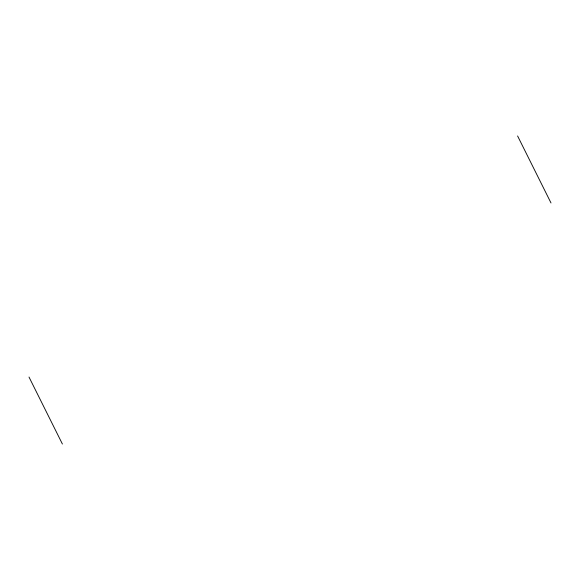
<?xml version="1.0" encoding="UTF-8"?>
<svg xmlns="http://www.w3.org/2000/svg" width="580" height="580" viewBox="0 0 580 580"><rect width="100%" height="100%" fill="white"/><g stroke="black" fill="none" stroke-linecap="round" stroke-linejoin="round"><path stroke-width="0.87" d="M517.592 135.966L551 202.964M29 377.036L62.408 444.034"/></g></svg>
